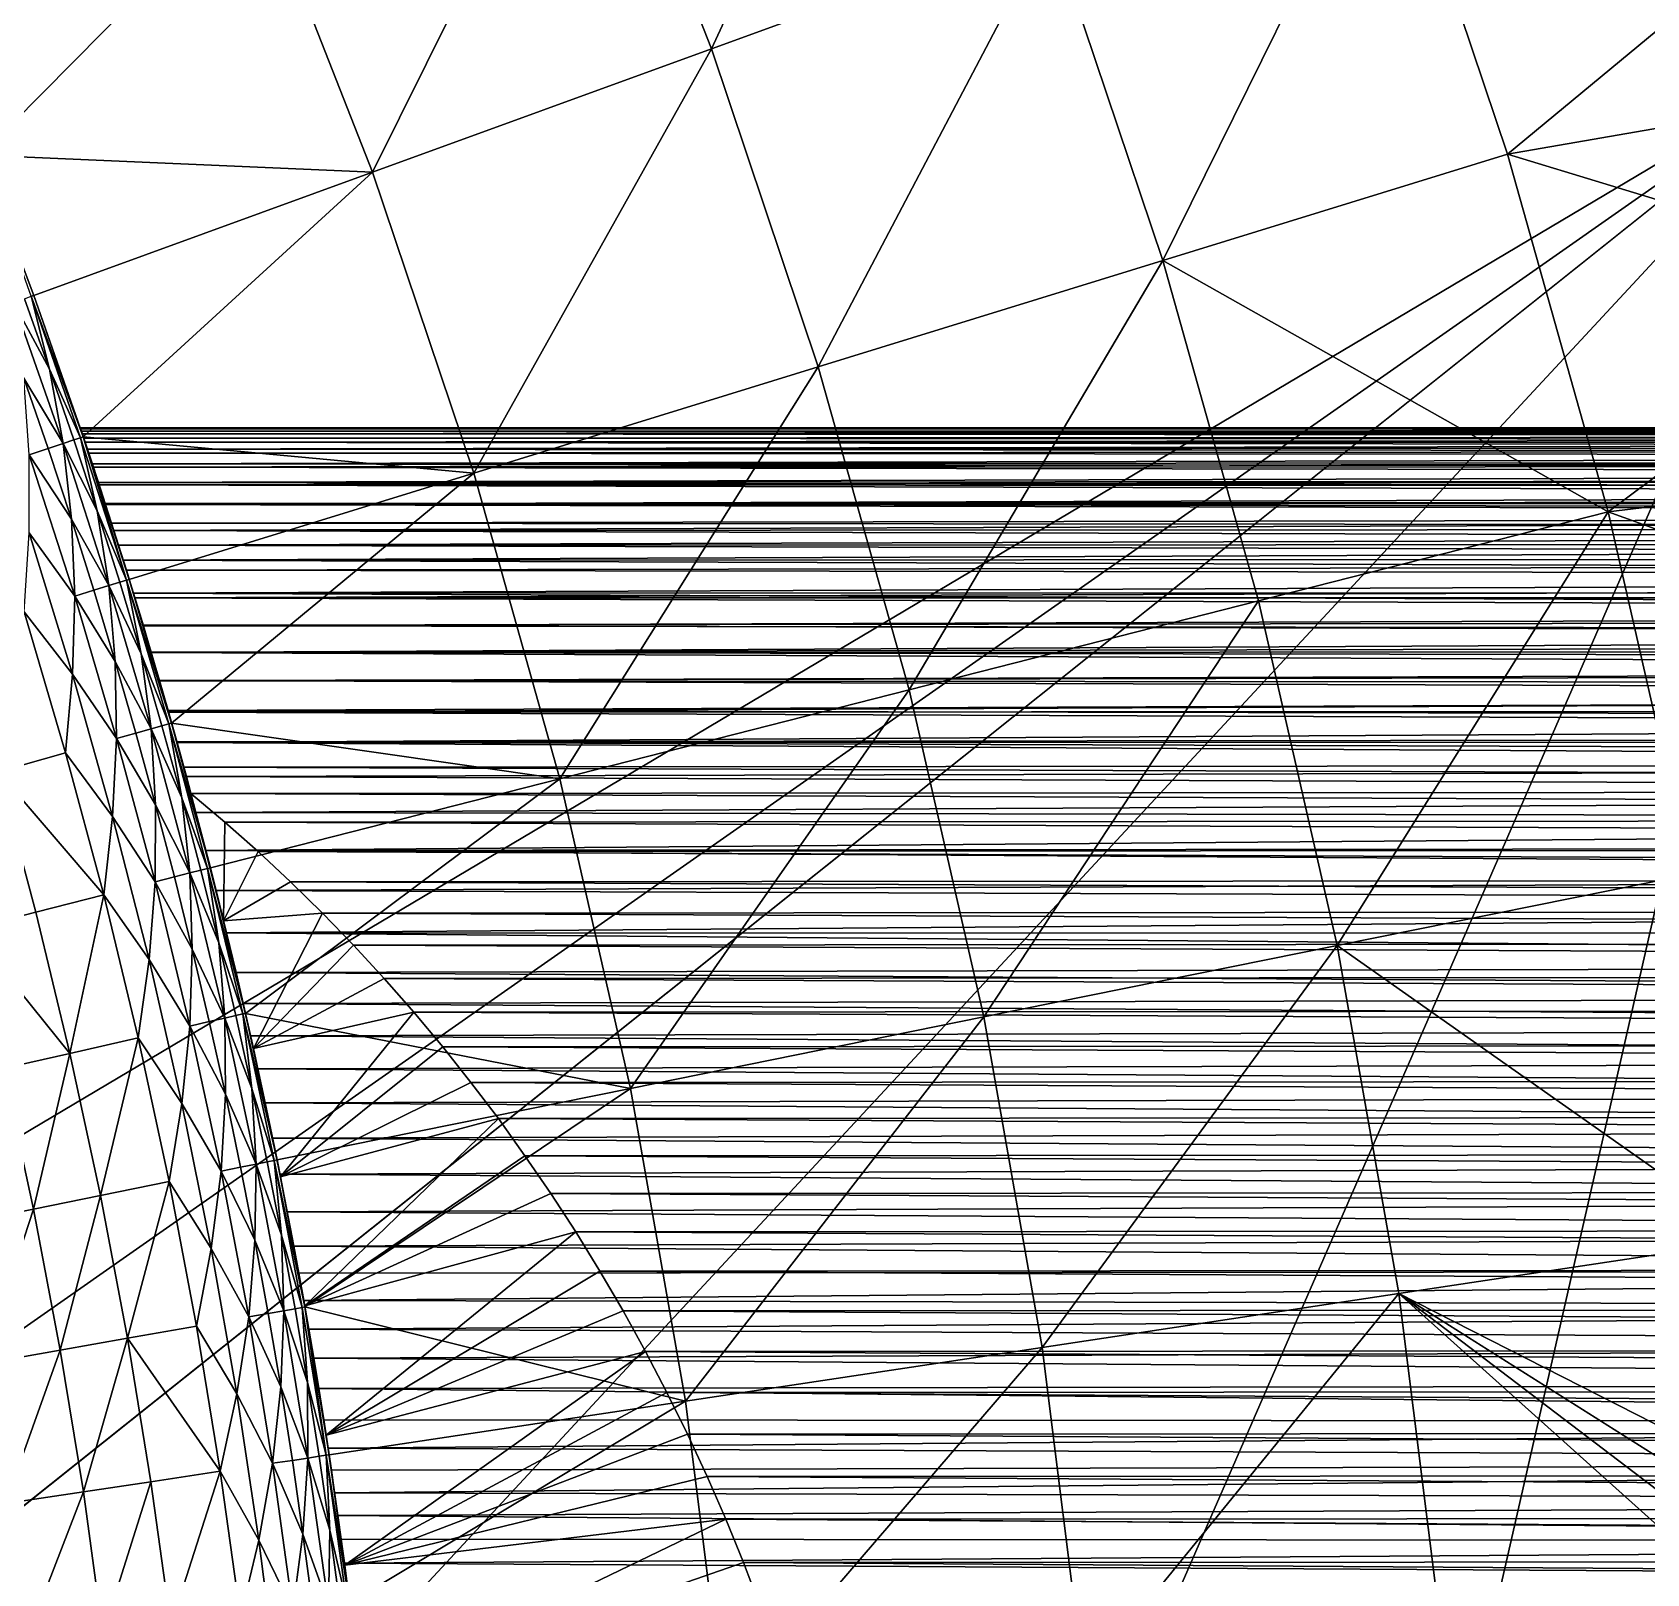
# Model space of a CAD drawing. Header units: millimetres. Extents: x -3250 to 5350, y -3250 to 3250.
# Drawn here: x 2349 to 3020, y 323 to 965 of the extents above; entities that cross this region are included whole.
import ezdxf

# ---------------------------------------------------------------- set-up
doc = ezdxf.new("R2010")
doc.units = ezdxf.units.MM
doc.header["$MEASUREMENT"] = 0
doc.layers.add('MESH_3D', color=2, linetype='CONTINUOUS')

msp = doc.modelspace()

# ---------------------------------------------------------------- linework, layer by layer
at = {"layer": 'MESH_3D'}
for points in [[(2150.48, 2436.79, 32500), (-2326.57, -2269.27, 32500), (3105.61, 957.95, 32500)], [(2150.48, 2436.79, 32500), (3105.61, 957.95, 32500), (2590.68, 1962.36, 32500)], [(2590.68, 1962.36, 32500), (3105.61, 957.95, 32500), (2928.15, 1410.12, 32500)], [(2928.15, 1410.12, 32500), (3105.61, 957.95, 32500), (3080.76, 1035.08, 32500)], [(2718.35, 1145.88, 24600), (2631.14, 957.66, 24400), (2580.13, 1087.62, 24400)], [(2718.35, 1145.88, 24600), (2772.09, 1008.96, 24600), (2631.14, 957.66, 24400)], [(2580.13, 1087.62, 24400), (2490.19, 906.35, 24200), (2441.91, 1029.35, 24200)], [(2580.13, 1087.62, 24400), (2631.14, 957.66, 24400), (2490.19, 906.35, 24200)], [(2913.05, 1060.26, 24800), (2818.94, 869.53, 24600), (2772.09, 1008.96, 24600)], [(2913.05, 1060.26, 24800), (2962.28, 913.74, 24800), (2818.94, 869.53, 24600)], [(2913.05, 1060.26, 24800), (3086.77, 1017.04, 25000), (2962.28, 913.74, 24800)], [(2441.91, 1029.35, 24200), (2327.18, 913.35, 24000), (2303.69, 971.09, 24000)], [(2441.91, 1029.35, 24200), (2490.19, 906.35, 24200), (2327.18, 913.35, 24000)], [(2962.28, 913.74, 24800), (3086.77, 1017.04, 25000), (3111.21, 939.61, 25000)], [(2772.09, 1008.96, 24600), (2675.6, 825.31, 24400), (2631.14, 957.66, 24400)], [(2772.09, 1008.96, 24600), (2818.94, 869.53, 24600), (2675.6, 825.31, 24400)], [(3105.61, 957.95, 32500), (-2326.57, -2269.27, 32500), (-1962.36, -2590.68, 32500)], [(3105.61, 957.95, 32500), (-1962.36, -2590.68, 32500), (-1625, -2814.58, 32500)], [(3105.61, 957.95, 32500), (-1625, -2814.58, 32500), (-723.19, -3168.52, 32500)], [(3105.61, 957.95, 32500), (-723.19, -3168.52, 32500), (1410.12, -2928.15, 32500)], [(3105.61, 957.95, 32500), (1410.12, -2928.15, 32500), (2382.42, -2210.56, 32500)], [(3105.61, 957.95, 32500), (2382.42, -2210.56, 32500), (3185.56, -643.97, 32500)], [(2631.14, 957.66, 24400), (2532.27, 781.1, 24200), (2490.19, 906.35, 24200)], [(2631.14, 957.66, 24400), (2675.6, 825.31, 24400), (2532.27, 781.1, 24200)], [(2962.28, 913.74, 24800), (3111.21, 939.61, 25000), (3133.71, 861.59, 25000)], [(2962.28, 913.74, 24800), (3004.14, 764.95, 24800), (2818.94, 869.53, 24600)], [(2962.28, 913.74, 24800), (3133.71, 861.59, 25000), (3004.14, 764.95, 24800)], [(2348.12, 854.65, -38.42), (2327.18, 913.35), (2349.23, 855.05)], [(2327.18, 913.35, 24000), (2349.23, 855.05), (2327.18, 913.35)], [(2327.18, 913.35, 24000), (2349.23, 855.05, 24000), (2349.23, 855.05)], [(2490.19, 906.35, 24200), (2349.23, 855.05, 24000), (2327.18, 913.35, 24000)], [(2490.19, 906.35, 24200), (2369.82, 796.22, 24000), (2349.23, 855.05, 24000)], [(2490.19, 906.35, 24200), (2532.27, 781.1, 24200), (2369.82, 796.22, 24000)], [(2818.94, 869.53, 24600), (2713.42, 690.92, 24400), (2675.6, 825.31, 24400)], [(2818.94, 869.53, 24600), (2858.78, 727.93, 24600), (2713.42, 690.92, 24400)], [(3004.14, 764.95, 24800), (2858.78, 727.93, 24600), (2818.94, 869.53, 24600)], [(3004.14, 764.95, 24800), (3133.71, 861.59, 25000), (3154.26, 783.03, 25000)], [(2345.34, 853.63, -71.93), (2355.8, 824.33, -71.93), (2340.89, 852.01, -105.25)], [(2345.34, 853.63, -71.93), (2348.12, 854.65, -38.42), (2355.8, 824.33, -71.93)], [(2348.12, 854.65, -38.42), (2349.23, 855.05), (2369.82, 796.22)], [(2348.12, 854.65, -38.42), (2369.82, 796.22), (2368.7, 795.84, -38.42)], [(2355.8, 824.33, -71.93), (2348.12, 854.65, -38.42), (2368.7, 795.84, -38.42)], [(2349.23, 855.05), (2368.57, 799.93, 1917.03), (2369.82, 796.22)], [(2349.23, 855.05, 24000), (2368.57, 799.93, 1917.03), (2349.23, 855.05)], [(2349.23, 855.05, 24000), (2369.82, 796.22, 24000), (2368.57, 799.93, 1917.03)], [(2345.13, 820.6, -138.74), (2340.89, 852.01, -105.25), (2361.4, 793.39, -105.25)], [(2355.8, 824.33, -71.93), (2361.4, 793.39, -105.25), (2340.89, 852.01, -105.25)], [(2345.13, 820.6, -138.74), (2355.18, 791.3, -138.74), (2347.31, 788.66, -171.85)], [(2345.13, 820.6, -138.74), (2361.4, 793.39, -105.25), (2355.18, 791.3, -138.74)], [(2355.8, 824.33, -71.93), (2365.89, 794.9, -71.93), (2361.4, 793.39, -105.25)], [(2355.8, 824.33, -71.93), (2368.7, 795.84, -38.42), (2365.89, 794.9, -71.93)], [(2675.6, 825.31, 24400), (2568.05, 653.91, 24200), (2532.27, 781.1, 24200)], [(2675.6, 825.31, 24400), (2713.42, 690.92, 24400), (2568.05, 653.91, 24200)], [(2368.57, 799.93, 1917.03), (4531.44, 799.78, 6004.62), (4550, 800, 6000)], [(2368.69, 799.57, 1838.09), (2368.57, 799.93, 1917.03), (4550, 800, 6000)], [(2368.57, 799.93, 1917.03), (2368.69, 799.57, 1838.09), (2369.82, 796.22)], [(2369.82, 796.22, 24000), (2369.02, 798.59, 1995.92), (2368.57, 799.93, 1917.03)], [(2368.57, 799.93, 1917.03), (2369.02, 798.59, 1995.92), (4512.9, 799.14, 6009.24)], [(2368.57, 799.93, 1917.03), (4512.9, 799.14, 6009.24), (4531.44, 799.78, 6004.62)], [(2368.69, 799.57, 1838.09), (4550, 800, 6000), (4567.61, 799.75, 5990.64)], [(2368.69, 799.57, 1838.09), (4567.61, 799.75, 5990.64), (4585.22, 799.01, 5981.29)], [(2368.69, 799.57, 1838.09), (2369.41, 797.44, 1759.12), (2369.82, 796.22)], [(2369.41, 797.44, 1759.12), (2368.69, 799.57, 1838.09), (4585.22, 799.01, 5981.29)], [(2355.18, 791.3, -138.74), (2361.4, 793.39, -105.25), (2364.86, 761.87, -138.74)], [(2365.89, 794.9, -71.93), (2375.62, 765.34, -71.93), (2361.4, 793.39, -105.25)], [(2364.86, 761.87, -138.74), (2361.4, 793.39, -105.25), (2380.45, 734.27, -105.25)], [(2375.62, 765.34, -71.93), (2380.45, 734.27, -105.25), (2361.4, 793.39, -105.25)], [(2365.89, 794.9, -71.93), (2368.7, 795.84, -38.42), (2375.62, 765.34, -71.93)], [(2368.7, 795.84, -38.42), (2369.82, 796.22), (2387.8, 736.54, -38.42)], [(2375.62, 765.34, -71.93), (2368.7, 795.84, -38.42), (2387.8, 736.54, -38.42)], [(2369.02, 798.59, 1995.92), (4494.37, 798.06, 6013.86), (4512.9, 799.14, 6009.24)], [(2369.82, 796.22, 24000), (2370.02, 795.62, 2074.78), (2369.02, 798.59, 1995.92)], [(2369.02, 798.59, 1995.92), (2370.02, 795.62, 2074.78), (4475.88, 796.56, 6018.47)], [(2369.02, 798.59, 1995.92), (4475.88, 796.56, 6018.47), (4494.37, 798.06, 6013.86)], [(2369.41, 797.44, 1759.12), (4585.22, 799.01, 5981.29), (4602.8, 797.76, 5971.95)], [(2369.41, 797.44, 1759.12), (4602.8, 797.76, 5971.95), (4620.34, 796.02, 5962.63)], [(2369.41, 797.44, 1759.12), (2370.58, 793.94, 1688.02), (2369.82, 796.22)], [(2370.58, 793.94, 1688.02), (2369.41, 797.44, 1759.12), (4620.34, 796.02, 5962.63)], [(2387.8, 736.54, -38.42), (2369.82, 796.22), (2388.93, 736.89)], [(2369.82, 796.22), (2374.03, 783.56, 1560.18), (2376.42, 776.28, 1496.4)], [(2369.82, 796.22), (2376.42, 776.28, 1496.4), (2378.97, 768.45, 1439.17)], [(2369.82, 796.22), (2378.97, 768.45, 1439.17), (2388.93, 736.89)], [(2372.09, 789.43, 1624.07), (2374.03, 783.56, 1560.18), (2369.82, 796.22)], [(2370.58, 793.94, 1688.02), (2372.09, 789.43, 1624.07), (2369.82, 796.22)], [(2369.82, 796.22, 24000), (2388.93, 736.89, 24000), (2379.11, 768, 2391.1)], [(2369.82, 796.22, 24000), (2379.11, 768, 2391.1), (2376.11, 777.25, 2311.72)], [(2369.82, 796.22, 24000), (2376.11, 777.25, 2311.72), (2373.58, 784.93, 2232.61)], [(2369.82, 796.22, 24000), (2373.58, 784.93, 2232.61), (2371.55, 791.06, 2153.66)], [(2369.82, 796.22, 24000), (2371.55, 791.06, 2153.66), (2370.02, 795.62, 2074.78)], [(2532.27, 781.1, 24200), (2388.93, 736.89, 24000), (2369.82, 796.22, 24000)], [(2370.02, 795.62, 2074.78), (4457.42, 794.63, 6023.06), (4475.88, 796.56, 6018.47)], [(2370.02, 795.62, 2074.78), (2371.55, 791.06, 2153.66), (4457.42, 794.63, 6023.06)], [(2370.58, 793.94, 1688.02), (4620.34, 796.02, 5962.63), (4637.85, 793.79, 5953.33)], [(2370.58, 793.94, 1688.02), (4637.85, 793.79, 5953.33), (4655.3, 791.06, 5944.06)], [(2372.09, 789.43, 1624.07), (2370.58, 793.94, 1688.02), (4655.3, 791.06, 5944.06)], [(2371.55, 791.06, 2153.66), (4439.02, 792.26, 6027.65), (4457.42, 794.63, 6023.06)], [(2347.26, 756.21, -205.25), (2347.31, 788.66, -171.85), (2366.25, 729.89, -171.85)], [(2355.18, 791.3, -138.74), (2364.86, 761.87, -138.74), (2347.31, 788.66, -171.85)], [(2364.86, 761.87, -138.74), (2366.25, 729.89, -171.85), (2347.31, 788.66, -171.85)], [(2371.55, 791.06, 2153.66), (4420.67, 789.48, 6032.22), (4439.02, 792.26, 6027.65)], [(2371.55, 791.06, 2153.66), (2373.58, 784.93, 2232.61), (4420.67, 789.48, 6032.22)], [(2372.09, 789.43, 1624.07), (4655.3, 791.06, 5944.06), (4672.68, 787.85, 5934.83)], [(2374.03, 783.56, 1560.18), (2372.09, 789.43, 1624.07), (4672.68, 787.85, 5934.83)], [(2373.58, 784.93, 2232.61), (4402.39, 786.26, 6036.77), (4420.67, 789.48, 6032.22)], [(2373.58, 784.93, 2232.61), (4384.19, 782.63, 6041.31), (4402.39, 786.26, 6036.77)], [(2374.03, 783.56, 1560.18), (4672.68, 787.85, 5934.83), (4689.99, 784.14, 5925.63)], [(2373.58, 784.93, 2232.61), (2376.11, 777.25, 2311.72), (4384.19, 782.63, 6041.31)], [(2374.03, 783.56, 1560.18), (4689.99, 784.14, 5925.63), (4707.21, 779.94, 5916.48)], [(2376.42, 776.28, 1496.4), (2374.03, 783.56, 1560.18), (4707.21, 779.94, 5916.48)], [(2376.11, 777.25, 2311.72), (4366.09, 778.57, 6045.82), (4384.19, 782.63, 6041.31)], [(2376.42, 776.28, 1496.4), (4707.21, 779.94, 5916.48), (4724.33, 775.26, 5907.39)], [(2532.27, 781.1, 24200), (2406.56, 677.1, 24000), (2388.93, 736.89, 24000)], [(2532.27, 781.1, 24200), (2568.05, 653.91, 24200), (2406.56, 677.1, 24000)], [(3004.14, 764.95, 24800), (3154.26, 783.03, 25000), (3172.84, 703.98, 25000)], [(2376.11, 777.25, 2311.72), (4348.08, 774.1, 6050.31), (4366.09, 778.57, 6045.82)], [(2376.11, 777.25, 2311.72), (2379.11, 768, 2391.1), (4348.08, 774.1, 6050.31)], [(2376.42, 776.28, 1496.4), (4724.33, 775.26, 5907.39), (4741.35, 770.1, 5898.35)], [(2378.97, 768.45, 1439.17), (2376.42, 776.28, 1496.4), (4741.35, 770.1, 5898.35)], [(2379.11, 768, 2391.1), (4330.18, 769.21, 6054.77), (4348.08, 774.1, 6050.31)], [(2378.97, 768.45, 1439.17), (4741.35, 770.1, 5898.35), (4758.24, 764.46, 5889.37)], [(2378.97, 768.45, 1439.17), (2381.58, 760.31, 1387.83), (2388.93, 736.89)], [(2381.58, 760.31, 1387.83), (2378.97, 768.45, 1439.17), (4758.24, 764.46, 5889.37)], [(2379.11, 768, 2391.1), (4312.39, 763.9, 6059.2), (4330.18, 769.21, 6054.77)], [(2388.93, 736.89, 24000), (2382.58, 757.18, 2470.55), (2379.11, 768, 2391.1)], [(2379.11, 768, 2391.1), (2382.58, 757.18, 2470.55), (4312.39, 763.9, 6059.2)], [(2364.86, 761.87, -138.74), (2380.45, 734.27, -105.25), (2374.17, 732.33, -138.74)], [(2364.86, 761.87, -138.74), (2374.17, 732.33, -138.74), (2366.25, 729.89, -171.85)], [(2375.62, 765.34, -71.93), (2387.8, 736.54, -38.42), (2384.97, 735.67, -71.93)], [(2375.62, 765.34, -71.93), (2384.97, 735.67, -71.93), (2380.45, 734.27, -105.25)], [(2381.58, 760.31, 1387.83), (4758.24, 764.46, 5889.37), (4775.01, 758.34, 5880.46)], [(2381.58, 760.31, 1387.83), (2384.5, 751.09, 1336.71), (2388.93, 736.89)], [(2384.5, 751.09, 1336.71), (2381.58, 760.31, 1387.83), (4775.01, 758.34, 5880.46)], [(2382.58, 757.18, 2470.55), (4294.74, 758.18, 6063.59), (4312.39, 763.9, 6059.2)], [(3004.14, 764.95, 24800), (2891.51, 584.53, 24600), (2858.78, 727.93, 24600)], [(3004.14, 764.95, 24800), (3038.53, 614.25, 24800), (2891.51, 584.53, 24600)], [(3004.14, 764.95, 24800), (3172.84, 703.98, 25000), (3038.53, 614.25, 24800)], [(2347.26, 756.21, -205.25), (2365.38, 697.45, -205.25), (2345.19, 723.4, -238.11)], [(2347.26, 756.21, -205.25), (2366.25, 729.89, -171.85), (2365.38, 697.45, -205.25)], [(2382.58, 757.18, 2470.55), (4277.22, 752.06, 6067.96), (4294.74, 758.18, 6063.59)], [(2388.93, 736.89, 24000), (2386.45, 744.88, 2549.44), (2382.58, 757.18, 2470.55)], [(2382.58, 757.18, 2470.55), (2386.45, 744.88, 2549.44), (4277.22, 752.06, 6067.96)], [(2384.5, 751.09, 1336.71), (4775.01, 758.34, 5880.46), (4791.63, 751.75, 5871.63)], [(2384.5, 751.09, 1336.71), (4791.63, 751.75, 5871.63), (4808.11, 744.7, 5862.88)], [(2384.5, 751.09, 1336.71), (2387.74, 740.75, 1285.86), (2388.93, 736.89)], [(2387.74, 740.75, 1285.86), (2384.5, 751.09, 1336.71), (4808.11, 744.7, 5862.88)], [(2386.45, 744.88, 2549.44), (4259.85, 745.53, 6072.29), (4277.22, 752.06, 6067.96)], [(2386.45, 744.88, 2549.44), (4242.64, 738.6, 6076.58), (4259.85, 745.53, 6072.29)], [(2388.93, 736.89, 24000), (2390.72, 731.07, 2627.89), (2386.45, 744.88, 2549.44)], [(2386.45, 744.88, 2549.44), (2390.72, 731.07, 2627.89), (4242.64, 738.6, 6076.58)], [(2387.74, 740.75, 1285.86), (4808.11, 744.7, 5862.88), (4824.43, 737.18, 5854.21)], [(2387.74, 740.75, 1285.86), (2391.28, 729.23, 1235.34), (2388.93, 736.89)], [(2391.28, 729.23, 1235.34), (2387.74, 740.75, 1285.86), (4824.43, 737.18, 5854.21)], [(2374.17, 732.33, -138.74), (2383.12, 702.68, -138.74), (2366.25, 729.89, -171.85)], [(2374.17, 732.33, -138.74), (2380.45, 734.27, -105.25), (2383.12, 702.68, -138.74)], [(2384.97, 735.67, -71.93), (2393.96, 705.88, -71.93), (2380.45, 734.27, -105.25)], [(2383.12, 702.68, -138.74), (2380.45, 734.27, -105.25), (2398.01, 674.7, -105.25)], [(2393.96, 705.88, -71.93), (2398.01, 674.7, -105.25), (2380.45, 734.27, -105.25)], [(2384.97, 735.67, -71.93), (2387.8, 736.54, -38.42), (2393.96, 705.88, -71.93)], [(2387.8, 736.54, -38.42), (2388.93, 736.89), (2406.56, 677.1)], [(2387.8, 736.54, -38.42), (2406.56, 677.1), (2405.42, 676.78, -38.42)], [(2393.96, 705.88, -71.93), (2387.8, 736.54, -38.42), (2405.42, 676.78, -38.42)], [(2388.93, 736.89), (2391.28, 729.23, 1235.34), (2394.73, 717.82, 1190.21)], [(2388.93, 736.89), (2394.73, 717.82, 1190.21), (2398.05, 706.65, 1149.91)], [(2388.93, 736.89), (2398.05, 706.65, 1149.91), (2406.56, 677.1)], [(2388.93, 736.89, 24000), (2406.56, 677.1, 24000), (2398.09, 706.5, 2749.33)], [(2388.93, 736.89, 24000), (2398.09, 706.5, 2749.33), (2394.82, 717.51, 2697.35)], [(2388.93, 736.89, 24000), (2394.82, 717.51, 2697.35), (2390.72, 731.07, 2627.89)], [(2390.72, 731.07, 2627.89), (4225.59, 731.27, 6080.82), (4242.64, 738.6, 6076.58)], [(2391.28, 729.23, 1235.34), (4824.43, 737.18, 5854.21), (4840.57, 729.2, 5845.63)], [(2365.38, 697.45, -205.25), (2366.25, 729.89, -171.85), (2383.71, 670.67, -171.85)], [(2383.12, 702.68, -138.74), (2383.71, 670.67, -171.85), (2366.25, 729.89, -171.85)], [(2390.72, 731.07, 2627.89), (4208.72, 723.55, 6085.03), (4225.59, 731.27, 6080.82)], [(2390.72, 731.07, 2627.89), (2394.82, 717.51, 2697.35), (4208.72, 723.55, 6085.03)], [(2391.28, 729.23, 1235.34), (4840.57, 729.2, 5845.63), (4856.54, 720.78, 5837.15)], [(2394.73, 717.82, 1190.21), (2391.28, 729.23, 1235.34), (4856.54, 720.78, 5837.15)], [(2858.78, 727.93, 24600), (2744.48, 554.81, 24400), (2713.42, 690.92, 24400)], [(2858.78, 727.93, 24600), (2891.51, 584.53, 24600), (2744.48, 554.81, 24400)], [(2345.19, 723.4, -238.11), (2362.5, 664.7, -238.11), (2334.39, 656.8, -303.82)], [(2365.38, 697.45, -205.25), (2362.5, 664.7, -238.11), (2345.19, 723.4, -238.11)], [(2394.73, 717.82, 1190.21), (4856.54, 720.78, 5837.15), (4872.31, 711.9, 5828.77)], [(2394.82, 717.51, 2697.35), (4192.03, 715.44, 6089.19), (4208.72, 723.55, 6085.03)], [(2398.05, 706.65, 1149.91), (2394.73, 717.82, 1190.21), (4872.31, 711.9, 5828.77)], [(2394.82, 717.51, 2697.35), (2398.09, 706.5, 2749.33), (4192.03, 715.44, 6089.19)], [(2398.05, 706.65, 1149.91), (4872.31, 711.9, 5828.77), (4887.88, 702.58, 5820.5)], [(2398.09, 706.5, 2749.33), (4175.53, 706.94, 6093.3), (4192.03, 715.44, 6089.19)], [(2393.96, 705.88, -71.93), (2405.42, 676.78, -38.42), (2402.57, 675.98, -71.93)], [(2393.96, 705.88, -71.93), (2402.57, 675.98, -71.93), (2398.01, 674.7, -105.25)], [(2398.05, 706.65, 1149.91), (2401.56, 694.62, 1109.96), (2406.56, 677.1)], [(2401.56, 694.62, 1109.96), (2398.05, 706.65, 1149.91), (4887.88, 702.58, 5820.5)], [(2398.09, 706.5, 2749.33), (4159.23, 698.07, 6097.36), (4175.53, 706.94, 6093.3)], [(2406.56, 677.1, 24000), (2401.52, 694.76, 2801.21), (2398.09, 706.5, 2749.33)], [(2398.09, 706.5, 2749.33), (2401.52, 694.76, 2801.21), (4159.23, 698.07, 6097.36)], [(2383.12, 702.68, -138.74), (2391.69, 672.92, -138.74), (2383.71, 670.67, -171.85)], [(2383.12, 702.68, -138.74), (2398.01, 674.7, -105.25), (2391.69, 672.92, -138.74)], [(2401.56, 694.62, 1109.96), (4887.88, 702.58, 5820.5), (4903.25, 692.82, 5812.34)], [(2365.38, 697.45, -205.25), (2382.04, 638.26, -205.25), (2362.5, 664.7, -238.11)], [(2365.38, 697.45, -205.25), (2383.71, 670.67, -171.85), (2382.04, 638.26, -205.25)], [(2401.52, 694.76, 2801.21), (4143.14, 688.82, 6101.36), (4159.23, 698.07, 6097.36)], [(2406.56, 677.1, 24000), (2405.1, 682.26, 2853.01), (2401.52, 694.76, 2801.21)], [(2401.52, 694.76, 2801.21), (2405.1, 682.26, 2853.01), (4143.14, 688.82, 6101.36)], [(2401.56, 694.62, 1109.96), (2405.27, 681.68, 1070.4), (2406.56, 677.1)], [(2405.27, 681.68, 1070.4), (2401.56, 694.62, 1109.96), (4903.25, 692.82, 5812.34)], [(2405.27, 681.68, 1070.4), (4903.25, 692.82, 5812.34), (4918.39, 682.63, 5804.29)], [(2405.1, 682.26, 2853.01), (4127.28, 679.19, 6105.32), (4143.14, 688.82, 6101.36)], [(2713.42, 690.92, 24400), (2597.46, 525.09, 24200), (2568.05, 653.91, 24200)], [(2713.42, 690.92, 24400), (2744.48, 554.81, 24400), (2597.46, 525.09, 24200)], [(2406.56, 677.1, 24000), (2408.83, 668.97, 2904.71), (2405.1, 682.26, 2853.01)], [(2405.1, 682.26, 2853.01), (2408.83, 668.97, 2904.71), (4127.28, 679.19, 6105.32)], [(2405.27, 681.68, 1070.4), (4918.39, 682.63, 5804.29), (4933.3, 672.02, 5796.37)], [(2405.27, 681.68, 1070.4), (2408.76, 669.23, 1035.15), (2406.56, 677.1)], [(2408.76, 669.23, 1035.15), (2405.27, 681.68, 1070.4), (4933.3, 672.02, 5796.37)], [(2408.83, 668.97, 2904.71), (4111.64, 669.21, 6109.21), (4127.28, 679.19, 6105.32)], [(2391.69, 672.92, -138.74), (2399.89, 643.05, -138.74), (2383.71, 670.67, -171.85)], [(2391.69, 672.92, -138.74), (2398.01, 674.7, -105.25), (2399.89, 643.05, -138.74)], [(2402.57, 675.98, -71.93), (2410.81, 645.98, -71.93), (2398.01, 674.7, -105.25)], [(2399.89, 643.05, -138.74), (2398.01, 674.7, -105.25), (2414.09, 614.7, -105.25)], [(2410.81, 645.98, -71.93), (2414.09, 614.7, -105.25), (2398.01, 674.7, -105.25)], [(2402.57, 675.98, -71.93), (2405.42, 676.78, -38.42), (2410.81, 645.98, -71.93)], [(2405.42, 676.78, -38.42), (2406.56, 677.1), (2422.69, 616.89)], [(2405.42, 676.78, -38.42), (2422.69, 616.89), (2421.55, 616.6, -38.42)], [(2410.81, 645.98, -71.93), (2405.42, 676.78, -38.42), (2421.55, 616.6, -38.42)], [(2406.56, 677.1), (2408.76, 669.23, 1035.15), (2411.65, 658.75, 1007.34)], [(2406.56, 677.1), (2411.65, 658.75, 1007.34), (2414.63, 647.74, 979.73)], [(2406.56, 677.1), (2414.63, 647.74, 979.73), (2422.69, 616.89)], [(2406.56, 677.1, 24000), (2422.69, 616.89, 24000), (2416.71, 639.93, 3007.72)], [(2406.56, 677.1, 24000), (2416.71, 639.93, 3007.72), (2412.71, 654.87, 2956.29)], [(2406.56, 677.1, 24000), (2412.71, 654.87, 2956.29), (2408.83, 668.97, 2904.71)], [(2568.05, 653.91, 24200), (2422.69, 616.89, 24000), (2406.56, 677.1, 24000)], [(2408.76, 669.23, 1035.15), (4933.3, 672.02, 5796.37), (4947.98, 660.99, 5788.57)], [(2382.04, 638.26, -205.25), (2383.71, 670.67, -171.85), (2399.69, 611.04, -171.85)], [(2399.89, 643.05, -138.74), (2399.69, 611.04, -171.85), (2383.71, 670.67, -171.85)], [(2411.65, 658.75, 1007.34), (2408.76, 669.23, 1035.15), (4947.98, 660.99, 5788.57)], [(2408.83, 668.97, 2904.71), (4096.23, 658.86, 6113.05), (4111.64, 669.21, 6109.21)], [(2408.83, 668.97, 2904.71), (2412.71, 654.87, 2956.29), (4096.23, 658.86, 6113.05)], [(2362.5, 664.7, -238.11), (2378.33, 605.6, -238.11), (2334.39, 656.8, -303.82)], [(2382.04, 638.26, -205.25), (2378.33, 605.6, -238.11), (2362.5, 664.7, -238.11)], [(2411.65, 658.75, 1007.34), (4947.98, 660.99, 5788.57), (4962.41, 649.55, 5780.91)], [(2414.63, 647.74, 979.73), (2411.65, 658.75, 1007.34), (4962.41, 649.55, 5780.91)], [(2412.71, 654.87, 2956.29), (4081.07, 648.16, 6116.83), (4096.23, 658.86, 6113.05)], [(2334.39, 656.8, -303.82), (2350.04, 598.39, -303.82), (2322.52, 591.39, -355.73)], [(2378.33, 605.6, -238.11), (2350.04, 598.39, -303.82), (2334.39, 656.8, -303.82)], [(2412.71, 654.87, 2956.29), (2416.71, 639.93, 3007.72), (4081.07, 648.16, 6116.83)], [(2568.05, 653.91, 24200), (2437.32, 556.3, 24000), (2422.69, 616.89, 24000)], [(2568.05, 653.91, 24200), (2597.46, 525.09, 24200), (2437.32, 556.3, 24000)], [(2410.81, 645.98, -71.93), (2418.68, 615.87, -71.93), (2414.09, 614.7, -105.25)], [(2410.81, 645.98, -71.93), (2421.55, 616.6, -38.42), (2418.68, 615.87, -71.93)], [(2414.63, 647.74, 979.73), (4962.41, 649.55, 5780.91), (4976.58, 637.71, 5773.38)], [(2414.63, 647.74, 979.73), (2428.2, 594.85, 972.52), (2422.69, 616.89)], [(2428.7, 635.88, 972.25), (2414.63, 647.74, 979.73), (4976.58, 637.71, 5773.38)], [(2414.63, 647.74, 979.73), (2428.7, 635.88, 972.25), (2428.2, 594.85, 972.52)], [(2416.71, 639.93, 3007.72), (4066.17, 637.11, 6120.54), (4081.07, 648.16, 6116.83)], [(2382.04, 638.26, -205.25), (2397.21, 578.68, -205.25), (2378.33, 605.6, -238.11)], [(2382.04, 638.26, -205.25), (2399.69, 611.04, -171.85), (2397.21, 578.68, -205.25)], [(2399.89, 643.05, -138.74), (2407.72, 613.08, -138.74), (2399.69, 611.04, -171.85)], [(2399.89, 643.05, -138.74), (2414.09, 614.7, -105.25), (2407.72, 613.08, -138.74)], [(2422.69, 616.89, 24000), (2420.84, 624.11, 3058.95), (2416.71, 639.93, 3007.72)], [(2416.71, 639.93, 3007.72), (2420.84, 624.11, 3058.95), (4066.17, 637.11, 6120.54)], [(2420.84, 624.11, 3058.95), (4051.52, 625.71, 6124.19), (4066.17, 637.11, 6120.54)], [(2428.7, 635.88, 972.25), (2442.52, 623.63, 964.91), (2428.2, 594.85, 972.52)], [(2428.7, 635.88, 972.25), (4976.58, 637.71, 5773.38), (4990.49, 625.47, 5765.99)], [(2442.52, 623.63, 964.91), (2428.7, 635.88, 972.25), (4990.49, 625.47, 5765.99)], [(2420.84, 624.11, 3058.95), (4037.14, 613.98, 6127.77), (4051.52, 625.71, 6124.19)], [(2442.52, 623.63, 964.91), (4990.49, 625.47, 5765.99), (5004.12, 612.84, 5758.75)], [(2422.69, 616.89, 24000), (2425.09, 607.39, 3109.93), (2420.84, 624.11, 3058.95)], [(2420.84, 624.11, 3058.95), (2425.09, 607.39, 3109.93), (4037.14, 613.98, 6127.77)], [(2442.52, 623.63, 964.91), (2456.05, 611, 957.72), (2428.2, 594.85, 972.52)], [(2456.05, 611, 957.72), (2442.52, 623.63, 964.91), (5004.12, 612.84, 5758.75)], [(2407.72, 613.08, -138.74), (2415.18, 583.02, -138.74), (2399.69, 611.04, -171.85)], [(2407.72, 613.08, -138.74), (2414.09, 614.7, -105.25), (2415.18, 583.02, -138.74)], [(2418.68, 615.87, -71.93), (2426.17, 585.67, -71.93), (2414.09, 614.7, -105.25)], [(2415.18, 583.02, -138.74), (2414.09, 614.7, -105.25), (2428.66, 554.33, -105.25)], [(2426.17, 585.67, -71.93), (2428.66, 554.33, -105.25), (2414.09, 614.7, -105.25)], [(2418.68, 615.87, -71.93), (2421.55, 616.6, -38.42), (2426.17, 585.67, -71.93)], [(2421.55, 616.6, -38.42), (2422.69, 616.89), (2437.32, 556.3)], [(2421.55, 616.6, -38.42), (2437.32, 556.3), (2436.17, 556.04, -38.42)], [(2426.17, 585.67, -71.93), (2421.55, 616.6, -38.42), (2436.17, 556.04, -38.42)], [(2422.69, 616.89), (2428.2, 594.85, 972.52), (2437.32, 556.3)], [(2422.69, 616.89, 24000), (2437.32, 556.3, 24000), (2429.45, 589.74, 3160.57)], [(2422.69, 616.89, 24000), (2429.45, 589.74, 3160.57), (2425.09, 607.39, 3109.93)], [(2425.09, 607.39, 3109.93), (4023.04, 601.92, 6131.29), (4037.14, 613.98, 6127.77)], [(2456.05, 611, 957.72), (5004.12, 612.84, 5758.75), (5017.48, 599.82, 5751.65)], [(3038.53, 614.25, 24800), (3065.38, 462.03, 24800), (2891.51, 584.53, 24600)], [(2378.33, 605.6, -238.11), (2364.23, 539.62, -303.82), (2350.04, 598.39, -303.82)], [(2378.33, 605.6, -238.11), (2392.69, 546.12, -238.11), (2364.23, 539.62, -303.82)], [(2397.21, 578.68, -205.25), (2392.69, 546.12, -238.11), (2378.33, 605.6, -238.11)], [(2397.21, 578.68, -205.25), (2399.69, 611.04, -171.85), (2414.18, 551.02, -171.85)], [(2415.18, 583.02, -138.74), (2414.18, 551.02, -171.85), (2399.69, 611.04, -171.85)], [(2425.09, 607.39, 3109.93), (2429.45, 589.74, 3160.57), (4023.04, 601.92, 6131.29)], [(2428.2, 594.85, 972.52), (2456.05, 611, 957.72), (2469.31, 597.99, 950.68)], [(2469.31, 597.99, 950.68), (2456.05, 611, 957.72), (5017.48, 599.82, 5751.65)], [(2350.04, 598.39, -303.82), (2364.23, 539.62, -303.82), (2322.52, 591.39, -355.73)], [(2428.2, 594.85, 972.52), (2469.31, 597.99, 950.68), (2440.61, 541.68, 965.93)], [(2429.45, 589.74, 3160.57), (4009.22, 589.54, 6134.73), (4023.04, 601.92, 6131.29)], [(2469.31, 597.99, 950.68), (2482.28, 584.61, 943.79), (2440.61, 541.68, 965.93)], [(2469.31, 597.99, 950.68), (5017.48, 599.82, 5751.65), (5030.54, 586.44, 5744.71)], [(2482.28, 584.61, 943.79), (2469.31, 597.99, 950.68), (5030.54, 586.44, 5744.71)], [(2364.23, 539.62, -303.82), (2336.54, 533.3, -355.73), (2322.52, 591.39, -355.73)], [(2428.2, 594.85, 972.52), (2440.61, 541.68, 965.93), (2437.32, 556.3)], [(2426.17, 585.67, -71.93), (2433.28, 555.38, -71.93), (2428.66, 554.33, -105.25)], [(2426.17, 585.67, -71.93), (2436.17, 556.04, -38.42), (2433.28, 555.38, -71.93)], [(2437.32, 556.3, 24000), (2433.39, 573.24, 3205.24), (2429.45, 589.74, 3160.57)], [(2429.45, 589.74, 3160.57), (3995.69, 576.83, 6138.1), (4009.22, 589.54, 6134.73)], [(2429.45, 589.74, 3160.57), (2433.39, 573.24, 3205.24), (3995.69, 576.83, 6138.1)], [(2440.61, 541.68, 965.93), (2482.28, 584.61, 943.79), (2494.95, 570.87, 937.06)], [(2482.28, 584.61, 943.79), (5030.54, 586.44, 5744.71), (5043.3, 572.69, 5737.93)], [(2494.95, 570.87, 937.06), (2482.28, 584.61, 943.79), (5043.3, 572.69, 5737.93)], [(2891.51, 584.53, 24600), (2768.73, 417.32, 24400), (2744.48, 554.81, 24400)], [(2891.51, 584.53, 24600), (2917.05, 439.67, 24600), (2768.73, 417.32, 24400)], [(3065.38, 462.03, 24800), (2917.05, 439.67, 24600), (2891.51, 584.53, 24600)], [(2397.21, 578.68, -205.25), (2410.89, 518.74, -205.25), (2392.69, 546.12, -238.11)], [(2397.21, 578.68, -205.25), (2414.18, 551.02, -171.85), (2410.89, 518.74, -205.25)], [(2415.18, 583.02, -138.74), (2422.26, 552.86, -138.74), (2414.18, 551.02, -171.85)], [(2415.18, 583.02, -138.74), (2428.66, 554.33, -105.25), (2422.26, 552.86, -138.74)], [(2433.39, 573.24, 3205.24), (3982.46, 563.82, 6141.4), (3995.69, 576.83, 6138.1)], [(2437.32, 556.3, 24000), (2436.39, 560.34, 3238.48), (2433.39, 573.24, 3205.24)], [(2433.39, 573.24, 3205.24), (2436.39, 560.34, 3238.48), (3982.46, 563.82, 6141.4)], [(2440.61, 541.68, 965.93), (2494.95, 570.87, 937.06), (2507.31, 556.78, 930.49)], [(2494.95, 570.87, 937.06), (5043.3, 572.69, 5737.93), (5055.75, 558.59, 5731.32)], [(2507.31, 556.78, 930.49), (2494.95, 570.87, 937.06), (5055.75, 558.59, 5731.32)], [(2436.39, 560.34, 3238.48), (3969.53, 550.51, 6144.62), (3982.46, 563.82, 6141.4)], [(2437.32, 556.3, 24000), (2439.42, 547, 3271.46), (2436.39, 560.34, 3238.48)], [(2436.39, 560.34, 3238.48), (2439.42, 547, 3271.46), (3969.53, 550.51, 6144.62)], [(2507.31, 556.78, 930.49), (5055.75, 558.59, 5731.32), (5067.9, 544.14, 5724.87)], [(2410.89, 518.74, -205.25), (2414.18, 551.02, -171.85), (2427.16, 490.66, -171.85)], [(2422.26, 552.86, -138.74), (2428.96, 522.63, -138.74), (2414.18, 551.02, -171.85)], [(2428.96, 522.63, -138.74), (2427.16, 490.66, -171.85), (2414.18, 551.02, -171.85)], [(2422.26, 552.86, -138.74), (2428.66, 554.33, -105.25), (2428.96, 522.63, -138.74)], [(2433.28, 555.38, -71.93), (2440.01, 525, -71.93), (2428.66, 554.33, -105.25)], [(2428.96, 522.63, -138.74), (2428.66, 554.33, -105.25), (2441.73, 493.61, -105.25)], [(2440.01, 525, -71.93), (2441.73, 493.61, -105.25), (2428.66, 554.33, -105.25)], [(2433.28, 555.38, -71.93), (2436.17, 556.04, -38.42), (2440.01, 525, -71.93)], [(2436.17, 556.04, -38.42), (2437.32, 556.3), (2450.43, 495.37)], [(2436.17, 556.04, -38.42), (2450.43, 495.37), (2449.27, 495.13, -38.42)], [(2440.01, 525, -71.93), (2436.17, 556.04, -38.42), (2449.27, 495.13, -38.42)], [(2437.32, 556.3), (2440.61, 541.68, 965.93), (2450.43, 495.37)], [(2437.32, 556.3, 24000), (2450.43, 495.37, 24000), (2445.53, 519.01, 3336.29)], [(2437.32, 556.3, 24000), (2445.53, 519.01, 3336.29), (2442.48, 533.2, 3304.13)], [(2437.32, 556.3, 24000), (2442.48, 533.2, 3304.13), (2439.42, 547, 3271.46)], [(2597.46, 525.09, 24200), (2450.43, 495.37, 24000), (2437.32, 556.3, 24000)], [(2440.61, 541.68, 965.93), (2507.31, 556.78, 930.49), (2451.86, 488.25, 959.95)], [(2507.31, 556.78, 930.49), (2519.36, 542.34, 924.09), (2451.86, 488.25, 959.95)], [(2519.36, 542.34, 924.09), (2507.31, 556.78, 930.49), (5067.9, 544.14, 5724.87)], [(2744.48, 554.81, 24400), (2620.4, 394.96, 24200), (2597.46, 525.09, 24200)], [(2744.48, 554.81, 24400), (2768.73, 417.32, 24400), (2620.4, 394.96, 24200)], [(2392.69, 546.12, -238.11), (2376.95, 480.51, -303.82), (2364.23, 539.62, -303.82)], [(2392.69, 546.12, -238.11), (2405.56, 486.3, -238.11), (2376.95, 480.51, -303.82)], [(2410.89, 518.74, -205.25), (2405.56, 486.3, -238.11), (2392.69, 546.12, -238.11)], [(2439.42, 547, 3271.46), (3956.92, 536.9, 6147.76), (3969.53, 550.51, 6144.62)], [(2439.42, 547, 3271.46), (2442.48, 533.2, 3304.13), (3956.92, 536.9, 6147.76)], [(2519.36, 542.34, 924.09), (5067.9, 544.14, 5724.87), (5079.71, 529.35, 5718.59)], [(2364.23, 539.62, -303.82), (2349.11, 474.88, -355.73), (2336.54, 533.3, -355.73)], [(2364.23, 539.62, -303.82), (2376.95, 480.51, -303.82), (2349.11, 474.88, -355.73)], [(2440.61, 541.68, 965.93), (2451.86, 488.25, 959.95), (2450.43, 495.37)], [(2451.86, 488.25, 959.95), (2519.36, 542.34, 924.09), (2531.09, 527.57, 917.86)], [(2531.09, 527.57, 917.86), (2519.36, 542.34, 924.09), (5079.71, 529.35, 5718.59)], [(2336.54, 533.3, -355.73), (2349.11, 474.88, -355.73), (2317.06, 468.4, -406.77)], [(2442.48, 533.2, 3304.13), (3944.63, 522.99, 6150.82), (3956.92, 536.9, 6147.76)], [(2442.48, 533.2, 3304.13), (2445.53, 519.01, 3336.29), (3944.63, 522.99, 6150.82)], [(2440.01, 525, -71.93), (2446.37, 494.54, -71.93), (2441.73, 493.61, -105.25)], [(2440.01, 525, -71.93), (2449.27, 495.13, -38.42), (2446.37, 494.54, -71.93)], [(2597.46, 525.09, 24200), (2462.02, 434.12, 24000), (2450.43, 495.37, 24000)], [(2451.86, 488.25, 959.95), (2531.09, 527.57, 917.86), (2542.5, 512.48, 911.8)], [(2597.46, 525.09, 24200), (2620.4, 394.96, 24200), (2462.02, 434.12, 24000)], [(2531.09, 527.57, 917.86), (5079.71, 529.35, 5718.59), (5091.2, 514.23, 5712.48)], [(2542.5, 512.48, 911.8), (2531.09, 527.57, 917.86), (5091.2, 514.23, 5712.48)], [(2410.89, 518.74, -205.25), (2423.07, 458.47, -205.25), (2405.56, 486.3, -238.11)], [(2410.89, 518.74, -205.25), (2427.16, 490.66, -171.85), (2423.07, 458.47, -205.25)], [(2428.96, 522.63, -138.74), (2435.29, 492.3, -138.74), (2427.16, 490.66, -171.85)], [(2428.96, 522.63, -138.74), (2441.73, 493.61, -105.25), (2435.29, 492.3, -138.74)], [(2445.53, 519.01, 3336.29), (3932.66, 508.81, 6153.8), (3944.63, 522.99, 6150.82)], [(2450.43, 495.37, 24000), (2448.58, 504.42, 3367.9), (2445.53, 519.01, 3336.29)], [(2445.53, 519.01, 3336.29), (2448.58, 504.42, 3367.9), (3932.66, 508.81, 6153.8)], [(2451.86, 488.25, 959.95), (2542.5, 512.48, 911.8), (2461.94, 434.59, 954.6)], [(2461.94, 434.59, 954.6), (2542.5, 512.48, 911.8), (2553.57, 497.07, 905.92)], [(2542.5, 512.48, 911.8), (5091.2, 514.23, 5712.48), (5102.36, 498.79, 5706.56)], [(2553.57, 497.07, 905.92), (2542.5, 512.48, 911.8), (5102.36, 498.79, 5706.56)], [(2448.58, 504.42, 3367.9), (3921.02, 494.36, 6156.7), (3932.66, 508.81, 6153.8)], [(2450.43, 495.37, 24000), (2451.64, 489.37, 3399.09), (2448.58, 504.42, 3367.9)], [(2448.58, 504.42, 3367.9), (2451.64, 489.37, 3399.09), (3921.02, 494.36, 6156.7)], [(2461.94, 434.59, 954.6), (2553.57, 497.07, 905.92), (2564.3, 481.35, 900.22)], [(2553.57, 497.07, 905.92), (5102.36, 498.79, 5706.56), (5113.17, 483.04, 5700.82)], [(2564.3, 481.35, 900.22), (2553.57, 497.07, 905.92), (5113.17, 483.04, 5700.82)], [(2423.07, 458.47, -205.25), (2427.16, 490.66, -171.85), (2438.64, 430, -171.85)], [(2435.29, 492.3, -138.74), (2441.24, 461.91, -138.74), (2427.16, 490.66, -171.85)], [(2441.24, 461.91, -138.74), (2438.64, 430, -171.85), (2427.16, 490.66, -171.85)], [(2435.29, 492.3, -138.74), (2441.73, 493.61, -105.25), (2441.24, 461.91, -138.74)], [(2441.24, 461.91, -138.74), (2441.73, 493.61, -105.25), (2453.28, 432.58, -105.25)], [(2446.37, 494.54, -71.93), (2452.35, 464.01, -71.93), (2441.73, 493.61, -105.25)], [(2452.35, 464.01, -71.93), (2453.28, 432.58, -105.25), (2441.73, 493.61, -105.25)], [(2446.37, 494.54, -71.93), (2449.27, 495.13, -38.42), (2452.35, 464.01, -71.93)], [(2449.27, 495.13, -38.42), (2450.43, 495.37), (2462.02, 434.12)], [(2449.27, 495.13, -38.42), (2462.02, 434.12), (2460.86, 433.92, -38.42)], [(2452.35, 464.01, -71.93), (2449.27, 495.13, -38.42), (2460.86, 433.92, -38.42)], [(2450.43, 495.37), (2451.86, 488.25, 959.95), (2462.02, 434.12)], [(2450.43, 495.37, 24000), (2457.43, 459.38, 3457.09), (2454.7, 473.76, 3429.93)], [(2450.43, 495.37, 24000), (2454.7, 473.76, 3429.93), (2451.64, 489.37, 3399.09)], [(2450.43, 495.37, 24000), (2462.02, 434.12, 24000), (2457.43, 459.38, 3457.09)], [(2451.64, 489.37, 3399.09), (3909.73, 479.63, 6159.52), (3921.02, 494.36, 6156.7)], [(2405.56, 486.3, -238.11), (2388.19, 421.1, -303.82), (2376.95, 480.51, -303.82)], [(2405.56, 486.3, -238.11), (2416.94, 426.17, -238.11), (2388.19, 421.1, -303.82)], [(2423.07, 458.47, -205.25), (2416.94, 426.17, -238.11), (2405.56, 486.3, -238.11)], [(2451.64, 489.37, 3399.09), (2454.7, 473.76, 3429.93), (3909.73, 479.63, 6159.52)], [(2451.86, 488.25, 959.95), (2461.94, 434.59, 954.6), (2462.02, 434.12)], [(2376.95, 480.51, -303.82), (2360.22, 416.17, -355.73), (2349.11, 474.88, -355.73)], [(2376.95, 480.51, -303.82), (2388.19, 421.1, -303.82), (2360.22, 416.17, -355.73)], [(2454.7, 473.76, 3429.93), (3898.77, 464.65, 6162.25), (3909.73, 479.63, 6159.52)], [(2461.94, 434.59, 954.6), (2564.3, 481.35, 900.22), (2574.68, 465.34, 894.7)], [(2564.3, 481.35, 900.22), (5113.17, 483.04, 5700.82), (5123.63, 466.99, 5695.26)], [(2574.68, 465.34, 894.7), (2564.3, 481.35, 900.22), (5123.63, 466.99, 5695.26)], [(2349.11, 474.88, -355.73), (2328.01, 410.49, -406.77), (2317.06, 468.4, -406.77)], [(2349.11, 474.88, -355.73), (2360.22, 416.17, -355.73), (2328.01, 410.49, -406.77)], [(2454.7, 473.76, 3429.93), (2457.43, 459.38, 3457.09), (3898.77, 464.65, 6162.25)], [(2452.35, 464.01, -71.93), (2460.86, 433.92, -38.42), (2457.94, 433.4, -71.93)], [(2452.35, 464.01, -71.93), (2457.94, 433.4, -71.93), (2453.28, 432.58, -105.25)], [(2457.43, 459.38, 3457.09), (3888.17, 449.43, 6164.89), (3898.77, 464.65, 6162.25)], [(2461.94, 434.59, 954.6), (2574.68, 465.34, 894.7), (2470.84, 380.72, 949.87)], [(2470.84, 380.72, 949.87), (2574.68, 465.34, 894.7), (2584.7, 449.04, 889.38)], [(2574.68, 465.34, 894.7), (5123.63, 466.99, 5695.26), (5133.73, 450.66, 5689.89)], [(2584.7, 449.04, 889.38), (2574.68, 465.34, 894.7), (5133.73, 450.66, 5689.89)], [(2423.07, 458.47, -205.25), (2433.75, 397.92, -205.25), (2416.94, 426.17, -238.11)], [(2423.07, 458.47, -205.25), (2438.64, 430, -171.85), (2433.75, 397.92, -205.25)], [(2441.24, 461.91, -138.74), (2446.81, 431.44, -138.74), (2438.64, 430, -171.85)], [(2441.24, 461.91, -138.74), (2453.28, 432.58, -105.25), (2446.81, 431.44, -138.74)], [(2462.02, 434.12, 24000), (2459.49, 448.23, 3477.32), (2457.43, 459.38, 3457.09)], [(2457.43, 459.38, 3457.09), (2459.49, 448.23, 3477.32), (3888.17, 449.43, 6164.89)], [(3065.38, 462.03, 24800), (3068.78, 362.42, 24786.8), (2917.05, 439.67, 24600)], [(2584.7, 449.04, 889.38), (5133.73, 450.66, 5689.89), (5143.47, 434.04, 5684.72)], [(2459.49, 448.23, 3477.32), (2461.55, 436.76, 3497.44), (3888.17, 449.43, 6164.89)], [(2462.02, 434.12, 24000), (2461.55, 436.76, 3497.44), (2459.49, 448.23, 3477.32)], [(2461.55, 436.76, 3497.44), (3877.93, 433.95, 6167.44), (3888.17, 449.43, 6164.89)], [(2470.84, 380.72, 949.87), (2584.7, 449.04, 889.38), (2594.37, 432.46, 884.24)], [(2594.37, 432.46, 884.24), (2584.7, 449.04, 889.38), (5143.47, 434.04, 5684.72)], [(2462.02, 434.12, 24000), (2463.62, 424.95, 3517.43), (2461.55, 436.76, 3497.44)], [(2461.55, 436.76, 3497.44), (2463.62, 424.95, 3517.43), (3877.93, 433.95, 6167.44)], [(2917.05, 439.67, 24600), (2786.09, 278.79, 24400), (2768.73, 417.32, 24400)], [(2917.05, 439.67, 24600), (2935.34, 293.73, 24600), (2786.09, 278.79, 24400)], [(2917.05, 439.67, 24600), (3057.08, 314.05, 24764.22), (2935.34, 293.73, 24600)], [(2917.05, 439.67, 24600), (3068.78, 362.42, 24786.8), (3064.69, 346.56, 24778.96)], [(2917.05, 439.67, 24600), (3064.69, 346.56, 24778.96), (3060.79, 330.43, 24771.43)], [(2917.05, 439.67, 24600), (3060.79, 330.43, 24771.43), (3057.08, 314.05, 24764.22)], [(2433.75, 397.92, -205.25), (2438.64, 430, -171.85), (2448.6, 369.07, -171.85)], [(2446.81, 431.44, -138.74), (2451.99, 400.9, -138.74), (2438.64, 430, -171.85)], [(2451.99, 400.9, -138.74), (2448.6, 369.07, -171.85), (2438.64, 430, -171.85)], [(2446.81, 431.44, -138.74), (2453.28, 432.58, -105.25), (2451.99, 400.9, -138.74)], [(2451.99, 400.9, -138.74), (2453.28, 432.58, -105.25), (2463.3, 371.28, -105.25)], [(2457.94, 433.4, -71.93), (2463.15, 402.73, -71.93), (2453.28, 432.58, -105.25)], [(2463.15, 402.73, -71.93), (2463.3, 371.28, -105.25), (2453.28, 432.58, -105.25)], [(2457.94, 433.4, -71.93), (2460.86, 433.92, -38.42), (2463.15, 402.73, -71.93)], [(2460.86, 433.92, -38.42), (2462.02, 434.12), (2470.91, 372.43, -38.42)], [(2463.15, 402.73, -71.93), (2460.86, 433.92, -38.42), (2470.91, 372.43, -38.42)], [(2461.94, 434.59, 954.6), (2470.84, 380.72, 949.87), (2462.02, 434.12)], [(2470.91, 372.43, -38.42), (2462.02, 434.12), (2472.08, 372.61)], [(2462.02, 434.12), (2470.84, 380.72, 949.87), (2472.08, 372.61)], [(2462.02, 434.12, 24000), (2472.08, 372.61, 24000), (2467.76, 400.2, 3556.99)], [(2462.02, 434.12, 24000), (2467.76, 400.2, 3556.99), (2465.69, 412.77, 3537.28)], [(2462.02, 434.12, 24000), (2465.69, 412.77, 3537.28), (2463.62, 424.95, 3517.43)], [(2620.4, 394.96, 24200), (2472.08, 372.61, 24000), (2462.02, 434.12, 24000)], [(2463.62, 424.95, 3517.43), (3868.04, 418.25, 6169.9), (3877.93, 433.95, 6167.44)], [(2470.84, 380.72, 949.87), (2594.37, 432.46, 884.24), (2603.67, 415.62, 879.3)], [(2594.37, 432.46, 884.24), (5143.47, 434.04, 5684.72), (5152.84, 417.15, 5679.74)], [(2603.67, 415.62, 879.3), (2594.37, 432.46, 884.24), (5152.84, 417.15, 5679.74)], [(2416.94, 426.17, -238.11), (2426.81, 365.78, -238.11), (2388.19, 421.1, -303.82)], [(2433.75, 397.92, -205.25), (2426.81, 365.78, -238.11), (2416.94, 426.17, -238.11)], [(2463.62, 424.95, 3517.43), (2465.69, 412.77, 3537.28), (3868.04, 418.25, 6169.9)], [(2388.19, 421.1, -303.82), (2369.86, 357.2, -355.73), (2360.22, 416.17, -355.73)], [(2388.19, 421.1, -303.82), (2397.94, 361.43, -303.82), (2369.86, 357.2, -355.73)], [(2426.81, 365.78, -238.11), (2397.94, 361.43, -303.82), (2388.19, 421.1, -303.82)], [(2465.69, 412.77, 3537.28), (3858.52, 402.32, 6172.27), (3868.04, 418.25, 6169.9)], [(2603.67, 415.62, 879.3), (5152.84, 417.15, 5679.74), (5161.84, 400, 5674.96)], [(2768.73, 417.32, 24400), (2636.83, 263.85, 24200), (2620.4, 394.96, 24200)], [(2768.73, 417.32, 24400), (2786.09, 278.79, 24400), (2636.83, 263.85, 24200)], [(2360.22, 416.17, -355.73), (2337.52, 352.33, -406.77), (2328.01, 410.49, -406.77)], [(2360.22, 416.17, -355.73), (2369.86, 357.2, -355.73), (2337.52, 352.33, -406.77)], [(2465.69, 412.77, 3537.28), (2467.76, 400.2, 3556.99), (3858.52, 402.32, 6172.27)], [(2470.84, 380.72, 949.87), (2603.67, 415.62, 879.3), (2478.57, 326.67, 945.76)], [(2478.57, 326.67, 945.76), (2603.67, 415.62, 879.3), (2612.6, 398.52, 874.56)], [(2612.6, 398.52, 874.56), (2603.67, 415.62, 879.3), (5161.84, 400, 5674.96)], [(2433.75, 397.92, -205.25), (2442.91, 337.12, -205.25), (2426.81, 365.78, -238.11)], [(2433.75, 397.92, -205.25), (2448.6, 369.07, -171.85), (2442.91, 337.12, -205.25)], [(2451.99, 400.9, -138.74), (2456.8, 370.3, -138.74), (2448.6, 369.07, -171.85)], [(2451.99, 400.9, -138.74), (2463.3, 371.28, -105.25), (2456.8, 370.3, -138.74)], [(2463.15, 402.73, -71.93), (2467.98, 371.99, -71.93), (2463.3, 371.28, -105.25)], [(2463.15, 402.73, -71.93), (2470.91, 372.43, -38.42), (2467.98, 371.99, -71.93)], [(2467.76, 400.2, 3556.99), (3849.38, 386.17, 6174.55), (3858.52, 402.32, 6172.27)], [(2472.08, 372.61, 24000), (2469.83, 387.22, 3576.52), (2467.76, 400.2, 3556.99)], [(2467.76, 400.2, 3556.99), (2469.83, 387.22, 3576.52), (3849.38, 386.17, 6174.55)], [(2478.57, 326.67, 945.76), (2612.6, 398.52, 874.56), (2621.14, 381.17, 870.02)], [(2612.6, 398.52, 874.56), (5161.84, 400, 5674.96), (5170.46, 382.6, 5670.38)], [(2621.14, 381.17, 870.02), (2612.6, 398.52, 874.56), (5170.46, 382.6, 5670.38)], [(2620.4, 394.96, 24200), (2480.6, 310.86, 24000), (2472.08, 372.61, 24000)], [(2620.4, 394.96, 24200), (2636.83, 263.85, 24200), (2480.6, 310.86, 24000)], [(2472.08, 372.61, 24000), (2471.66, 375.33, 3593.71), (2469.83, 387.22, 3576.52)], [(2469.83, 387.22, 3576.52), (2471.66, 375.33, 3593.71), (3849.38, 386.17, 6174.55)], [(2471.66, 375.33, 3593.71), (3840.61, 369.82, 6176.74), (3849.38, 386.17, 6174.55)], [(2470.84, 380.72, 949.87), (2478.57, 326.67, 945.76), (2472.08, 372.61)], [(2478.57, 326.67, 945.76), (2621.14, 381.17, 870.02), (2629.31, 363.59, 865.68)], [(2621.14, 381.17, 870.02), (5170.46, 382.6, 5670.38), (5178.69, 364.97, 5666.01)], [(2629.31, 363.59, 865.68), (2621.14, 381.17, 870.02), (5178.69, 364.97, 5666.01)], [(2456.8, 370.3, -138.74), (2461.23, 339.65, -138.74), (2448.6, 369.07, -171.85)], [(2456.8, 370.3, -138.74), (2463.3, 371.28, -105.25), (2461.23, 339.65, -138.74)], [(2461.23, 339.65, -138.74), (2463.3, 371.28, -105.25), (2471.79, 309.76, -105.25)], [(2467.98, 371.99, -71.93), (2472.43, 341.19, -71.93), (2463.3, 371.28, -105.25)], [(2472.43, 341.19, -71.93), (2471.79, 309.76, -105.25), (2463.3, 371.28, -105.25)], [(2467.98, 371.99, -71.93), (2470.91, 372.43, -38.42), (2472.43, 341.19, -71.93)], [(2470.91, 372.43, -38.42), (2472.08, 372.61), (2480.6, 310.86)], [(2470.91, 372.43, -38.42), (2480.6, 310.86), (2479.43, 310.71, -38.42)], [(2472.43, 341.19, -71.93), (2470.91, 372.43, -38.42), (2479.43, 310.71, -38.42)], [(2472.08, 372.61, 24000), (2473.04, 366.19, 3606.49), (2471.66, 375.33, 3593.71)], [(2471.66, 375.33, 3593.71), (2473.04, 366.19, 3606.49), (3840.61, 369.82, 6176.74)], [(2472.08, 372.61), (2478.57, 326.67, 945.76), (2480.6, 310.86)], [(2472.08, 372.61, 24000), (2477.11, 337.52, 3644.09), (2475.76, 347.29, 3631.69)], [(2472.08, 372.61, 24000), (2475.76, 347.29, 3631.69), (2474.4, 356.84, 3619.15)], [(2472.08, 372.61, 24000), (2474.4, 356.84, 3619.15), (2473.04, 366.19, 3606.49)], [(2472.08, 372.61, 24000), (2480.6, 310.86, 24000), (2477.11, 337.52, 3644.09)], [(2473.04, 366.19, 3606.49), (2474.4, 356.84, 3619.15), (3840.61, 369.82, 6176.74)], [(2474.4, 356.84, 3619.15), (3832.22, 353.26, 6178.83), (3840.61, 369.82, 6176.74)], [(2426.81, 365.78, -238.11), (2406.21, 301.54, -303.82), (2397.94, 361.43, -303.82)], [(2426.81, 365.78, -238.11), (2435.18, 305.17, -238.11), (2406.21, 301.54, -303.82)], [(2442.91, 337.12, -205.25), (2435.18, 305.17, -238.11), (2426.81, 365.78, -238.11)], [(2442.91, 337.12, -205.25), (2448.6, 369.07, -171.85), (2457.04, 307.91, -171.85)], [(2461.23, 339.65, -138.74), (2457.04, 307.91, -171.85), (2448.6, 369.07, -171.85)], [(2478.57, 326.67, 945.76), (2629.31, 363.59, 865.68), (2637.09, 345.78, 861.55)], [(2629.31, 363.59, 865.68), (5178.69, 364.97, 5666.01), (5186.53, 347.11, 5661.84)], [(2637.09, 345.78, 861.55), (2629.31, 363.59, 865.68), (5186.53, 347.11, 5661.84)], [(2369.86, 357.2, -355.73), (2345.58, 293.94, -406.77), (2337.52, 352.33, -406.77)], [(2369.86, 357.2, -355.73), (2378.03, 298.01, -355.73), (2345.58, 293.94, -406.77)], [(2397.94, 361.43, -303.82), (2378.03, 298.01, -355.73), (2369.86, 357.2, -355.73)], [(2397.94, 361.43, -303.82), (2406.21, 301.54, -303.82), (2378.03, 298.01, -355.73)], [(2474.4, 356.84, 3619.15), (2475.76, 347.29, 3631.69), (3832.22, 353.26, 6178.83)], [(2475.76, 347.29, 3631.69), (3824.22, 336.52, 6180.82), (3832.22, 353.26, 6178.83)], [(2475.76, 347.29, 3631.69), (2477.11, 337.52, 3644.09), (3824.22, 336.52, 6180.82)], [(2478.57, 326.67, 945.76), (2637.09, 345.78, 861.55), (2485.11, 272.46, 942.29)], [(2485.11, 272.46, 942.29), (2637.09, 345.78, 861.55), (2644.47, 327.77, 857.62)], [(2637.09, 345.78, 861.55), (5186.53, 347.11, 5661.84), (5193.97, 329.03, 5657.89)], [(2644.47, 327.77, 857.62), (2637.09, 345.78, 861.55), (5193.97, 329.03, 5657.89)], [(2442.91, 337.12, -205.25), (2450.56, 276.11, -205.25), (2435.18, 305.17, -238.11)], [(2442.91, 337.12, -205.25), (2457.04, 307.91, -171.85), (2450.56, 276.11, -205.25)], [(2461.23, 339.65, -138.74), (2465.27, 308.94, -138.74), (2457.04, 307.91, -171.85)], [(2461.23, 339.65, -138.74), (2471.79, 309.76, -105.25), (2465.27, 308.94, -138.74)], [(2472.43, 341.19, -71.93), (2476.49, 310.34, -71.93), (2471.79, 309.76, -105.25)], [(2472.43, 341.19, -71.93), (2479.43, 310.71, -38.42), (2476.49, 310.34, -71.93)], [(2480.6, 310.86, 24000), (2478.45, 327.54, 3656.33), (2477.11, 337.52, 3644.09)], [(2477.11, 337.52, 3644.09), (2478.45, 327.54, 3656.33), (3824.22, 336.52, 6180.82)], [(2478.45, 327.54, 3656.33), (3816.61, 319.59, 6182.71), (3824.22, 336.52, 6180.82)], [(2480.6, 310.86, 24000), (2479.78, 317.34, 3668.4), (2478.45, 327.54, 3656.33)], [(2478.45, 327.54, 3656.33), (2479.78, 317.34, 3668.4), (3816.61, 319.59, 6182.71)], [(2478.57, 326.67, 945.76), (2485.11, 272.46, 942.29), (2480.6, 310.86)], [(2485.11, 272.46, 942.29), (2644.47, 327.77, 857.62), (2651.46, 309.54, 853.91)], [(2644.47, 327.77, 857.62), (5193.97, 329.03, 5657.89), (5201.02, 310.75, 5654.15)], [(2651.46, 309.54, 853.91), (2644.47, 327.77, 857.62), (5201.02, 310.75, 5654.15)]]:
    msp.add_3dface(points, dxfattribs=at)

doc.saveas('drawing.dxf')
